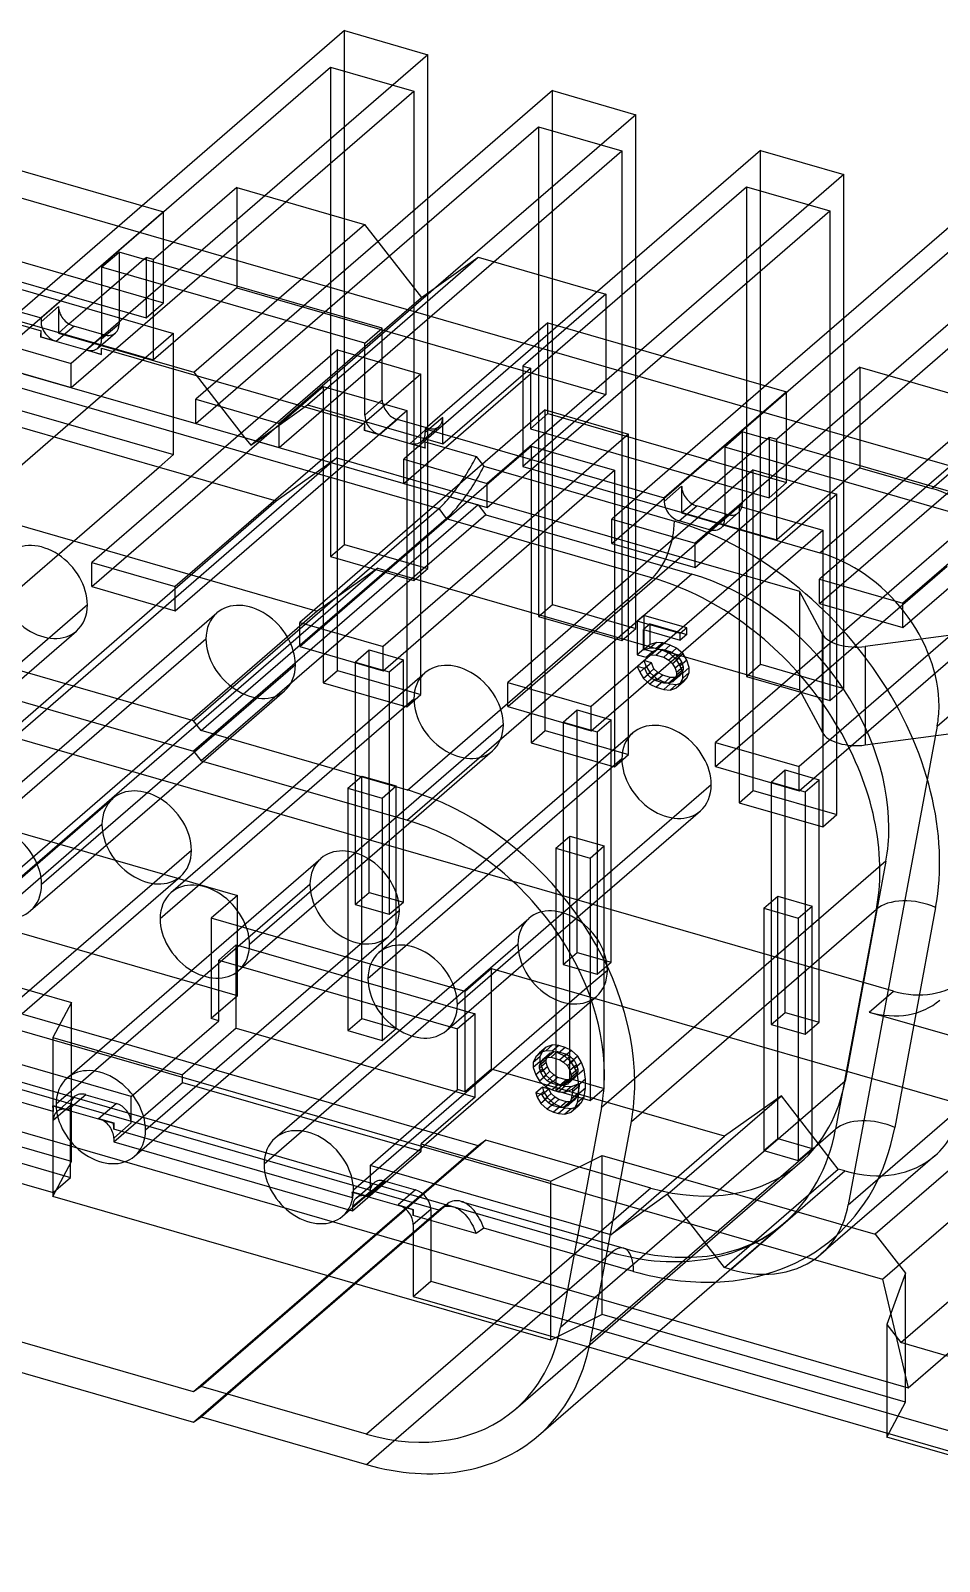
# Model space of a CAD drawing. Header units: millimetres. Extents: x -10.3 to 24, y -6.5 to 12.4.
# Drawn here: x 0.74 to 11.12, y -6.35 to 11.15 of the extents above; entities that cross this region are included whole.
import ezdxf

# ---------------------------------------------------------------- set-up
doc = ezdxf.new("R2010")
doc.units = ezdxf.units.MM
doc.layers.add('MAIN-1', color=7, linetype='Continuous')
doc.layers.add('MAIN-2', color=7, linetype='Continuous')

msp = doc.modelspace()

# ---------------------------------------------------------------- linework, layer by layer
at = {"layer": 'MAIN-1'}
for p, q in [((4.323, 11.15), (2.011, 9.148)), ((4.323, 11.15), (5.275, 10.875)), ((5.275, 10.875), (3.413, 9.263)), ((5.275, 9.232), (5.275, 10.875)), ((3.653, 9.193), (5.115, 10.459)), ((6.698, 10.464), (4.704, 8.737)), ((5.115, 10.459), (5.115, 9.093)), ((6.698, 10.464), (7.651, 10.189)), ((7.651, 10.189), (5.397, 8.238)), ((7.651, 8.546), (7.651, 10.189)), ((-0.473, 9.865), (2.255, 9.077)), ((4.163, 9.634), (4.163, 9.046)), ((6.029, 8.508), (7.491, 9.774)), ((9.074, 9.779), (7.212, 8.166)), ((7.491, 9.774), (7.491, 8.408)), ((9.074, 9.779), (10.026, 9.504)), ((10.026, 9.504), (7.714, 7.501)), ((10.026, 7.861), (10.026, 9.504)), ((3.091, 9.356), (2.141, 8.533)), ((3.091, 9.356), (4.55, 8.934)), ((2.255, 9.077), (0.855, 7.865)), ((2.255, 8.631), (2.255, 9.077)), ((3.575, 8.09), (4.55, 8.934)), ((4.55, 8.934), (5.2, 8.097)), ((6.538, 8.949), (6.538, 8.361)), ((7.954, 7.432), (9.866, 9.088)), ((11.449, 9.093), (9.137, 7.091)), ((9.866, 9.088), (9.866, 7.722)), ((2.255, 8.767), (2.372, 8.733)), ((12.402, 8.818), (10.54, 7.205)), ((-1.873, 8.653), (0.855, 7.865)), ((1.547, 8.444), (1.747, 8.618)), ((4.753, 7.75), (1.747, 8.618)), ((1.547, 8.444), (1.547, 7.622)), ((4.553, 7.577), (1.547, 8.444)), ((2.03, 8.536), (2.055, 8.558)), ((2.141, 8.533), (2.055, 8.558)), ((4.753, 7.609), (5.85, 8.559)), ((5.2, 8.097), (5.85, 8.559)), ((5.85, 8.559), (7.309, 8.138)), ((10.78, 7.136), (12.242, 8.402)), ((8.914, 8.263), (8.914, 7.155)), ((1.174, 7.796), (1.547, 8.119)), ((4.753, 7.71), (5.2, 8.097)), ((7.309, 8.138), (6.859, 7.748)), ((7.309, 8.138), (7.309, 7.618)), ((0.273, 7.886), (0.855, 7.718)), ((0.855, 7.822), (1.055, 7.995)), ((0.855, 7.865), (0.855, 7.822)), ((0.855, 7.649), (0.855, 7.718)), ((1.028, 7.599), (1.228, 7.772)), ((1.547, 7.679), (1.228, 7.772)), ((4.553, 7.577), (4.753, 7.75)), ((4.753, 6.927), (4.753, 7.75)), ((6.645, 7.81), (5.245, 6.598)), ((6.645, 7.81), (9.373, 7.022)), ((0.855, 7.649), (0.851, 7.646)), ((1.544, 7.446), (0.851, 7.646)), ((0.855, 7.649), (1.028, 7.599)), ((1.547, 7.649), (1.374, 7.499)), ((4.553, 6.754), (4.553, 7.577)), ((1.374, 7.499), (1.545, 7.449)), ((1.547, 7.518), (4.553, 6.65)), ((0.202, 7.185), (5.398, 5.685)), ((10.21, 7.301), (9.26, 6.478)), ((10.21, 7.301), (11.704, 6.869)), ((9.373, 7.022), (7.973, 5.81)), ((9.373, 6.576), (9.373, 7.022)), ((4.753, 6.927), (4.553, 6.754)), ((10.729, 6.025), (11.704, 6.869)), ((4.553, 6.581), (4.553, 6.65)), ((4.926, 6.704), (4.726, 6.531)), ((5.258, 6.608), (4.926, 6.704)), ((9.373, 6.712), (9.491, 6.678)), ((4.549, 6.578), (4.553, 6.581)), ((5.242, 6.378), (4.549, 6.578)), ((4.553, 6.581), (4.726, 6.531)), ((5.245, 6.581), (5.072, 6.431)), ((5.245, 6.598), (7.973, 5.81)), ((5.245, 6.598), (5.245, 6.554)), ((8.666, 6.389), (8.866, 6.563)), ((13.205, 5.31), (8.866, 6.563)), ((9.148, 6.481), (9.173, 6.503)), ((9.173, 6.503), (9.26, 6.478)), ((5.072, 6.431), (5.242, 6.382)), ((5.245, 6.45), (5.827, 6.282)), ((15.127, 4.524), (8.666, 6.389)), ((8.666, 6.389), (8.666, 5.567)), ((5.74, 6.121), (5.755, 6.145)), ((5.755, 6.145), (5.769, 6.169)), ((5.769, 6.169), (5.782, 6.193)), ((5.782, 6.193), (5.794, 6.216)), ((5.794, 6.216), (5.806, 6.239)), ((5.806, 6.239), (5.817, 6.261)), ((5.817, 6.261), (5.827, 6.282)), ((5.827, 6.282), (5.914, 6.171)), ((5.881, 6.105), (5.893, 6.127)), ((5.893, 6.127), (5.904, 6.149)), ((5.904, 6.149), (5.914, 6.171)), ((5.914, 6.171), (8.09, 5.542)), ((5.625, 5.946), (5.643, 5.971)), ((5.643, 5.971), (5.66, 5.996)), ((5.66, 5.996), (5.677, 6.021)), ((5.677, 6.021), (5.693, 6.046)), ((5.693, 6.046), (5.71, 6.071)), ((5.71, 6.071), (5.725, 6.096)), ((5.725, 6.096), (5.74, 6.121)), ((5.78, 5.934), (5.796, 5.959)), ((5.796, 5.959), (5.812, 5.984)), ((5.812, 5.984), (5.827, 6.009)), ((5.827, 6.009), (5.841, 6.033)), ((5.841, 6.033), (5.855, 6.058)), ((5.855, 6.058), (5.868, 6.081)), ((5.868, 6.081), (5.881, 6.105)), ((8.293, 5.741), (8.666, 6.064)), ((5.481, 5.767), (5.499, 5.787)), ((5.499, 5.787), (5.517, 5.808)), ((5.517, 5.808), (5.535, 5.829)), ((5.535, 5.829), (5.553, 5.851)), ((5.553, 5.851), (5.571, 5.874)), ((5.571, 5.874), (5.589, 5.898)), ((5.589, 5.898), (5.607, 5.922)), ((5.607, 5.922), (5.625, 5.946)), ((5.658, 5.763), (5.676, 5.786)), ((5.676, 5.786), (5.694, 5.81)), ((5.694, 5.81), (5.712, 5.835)), ((5.712, 5.835), (5.729, 5.859)), ((5.729, 5.859), (5.747, 5.884)), ((5.747, 5.884), (5.764, 5.909)), ((5.764, 5.909), (5.78, 5.934)), ((7.973, 5.767), (8.173, 5.94)), ((7.973, 5.81), (7.973, 5.767)), ((2.598, 3.26), (5.398, 5.685)), ((5.398, 5.685), (5.414, 5.699)), ((5.398, 5.685), (5.485, 5.573)), ((5.414, 5.699), (5.43, 5.714)), ((5.43, 5.714), (5.447, 5.73)), ((5.447, 5.73), (5.464, 5.748)), ((5.464, 5.748), (5.481, 5.767)), ((5.5, 5.587), (5.517, 5.602)), ((5.517, 5.602), (5.533, 5.619)), ((5.533, 5.619), (5.55, 5.637)), ((5.55, 5.637), (5.568, 5.655)), ((5.568, 5.655), (5.586, 5.675)), ((5.586, 5.675), (5.604, 5.696)), ((5.604, 5.696), (5.622, 5.718)), ((5.622, 5.718), (5.64, 5.74)), ((5.64, 5.74), (5.658, 5.763)), ((8.147, 5.544), (8.347, 5.717)), ((8.666, 5.624), (8.347, 5.717)), ((2.685, 3.148), (5.485, 5.573)), ((5.485, 5.573), (5.5, 5.587)), ((5.485, 5.573), (7.84, 4.893)), ((8.493, 5.444), (8.147, 5.544)), ((8.666, 5.594), (8.493, 5.444)), ((2.598, 3.26), (-2.598, 4.76)), ((5.04, 2.468), (7.84, 4.893)), ((-2.598, 4.413), (2.598, 2.913)), ((-0.036, 1.981), (1.43, 3.251)), ((2.685, 3.148), (2.598, 3.26)), ((5.04, 2.468), (2.685, 3.148)), ((2.608, 2.901), (0.861, 1.388)), ((2.598, 2.913), (2.685, 2.802)), ((2.685, 2.802), (5.04, 2.122)), ((0.736, 1.089), (2.707, 2.795)), ((2.339, 1.295), (3.73, 2.5)), ((3.112, 0.403), (5.082, 2.109)), ((4.917, 2.157), (3.236, 0.702)), ((2.573, 1.778), (-0.327, -0.733)), ((4.715, 0.61), (5.942, 1.673)), ((-0.452, -1.032), (2.448, 1.48)), ((4.949, 1.092), (2.049, -1.419)), ((7.599, -1.32), (10.399, 1.105)), ((10.399, 1.105), (9.932, -1.41)), ((11.075, 1.123), (10.608, -1.392)), ((6.679, 0.941), (5.612, 0.016)), ((1.924, -1.718), (4.824, 0.794)), ((5.487, -0.282), (6.763, 0.822)), ((1.152, -0.826), (2.574, 0.405)), ((7.092, 0.205), (4.425, -2.105)), ((4.3, -2.404), (7.146, 0.061)), ((1.657, -0.389), (0.652, -0.099)), ((3.527, -1.512), (4.949, -0.28)), ((6.626, -0.471), (6.551, -0.536)), ((6.623, -0.512), (6.551, -0.536)), ((6.698, -0.447), (6.623, -0.512)), ((6.695, -0.518), (6.623, -0.512)), ((6.698, -0.447), (6.626, -0.471)), ((6.77, -0.453), (6.695, -0.518)), ((6.768, -0.539), (6.695, -0.518)), ((6.77, -0.453), (6.698, -0.447)), ((6.843, -0.474), (6.768, -0.539)), ((6.843, -0.474), (6.77, -0.453)), ((6.915, -0.51), (6.84, -0.575)), ((6.915, -0.51), (6.843, -0.474)), ((6.987, -0.575), (6.915, -0.51)), ((6.508, -0.582), (6.479, -0.647)), ((6.479, -0.647), (6.479, -0.706)), ((6.551, -0.536), (6.508, -0.582)), ((6.626, -0.618), (6.551, -0.683)), ((6.551, -0.683), (6.565, -0.643)), ((6.626, -0.648), (6.551, -0.712)), ((6.551, -0.712), (6.551, -0.683)), ((6.617, -0.598), (6.565, -0.643)), ((6.565, -0.643), (6.594, -0.607)), ((6.64, -0.696), (6.565, -0.761)), ((6.594, -0.607), (6.638, -0.59)), ((6.626, -0.618), (6.636, -0.591)), ((6.626, -0.648), (6.626, -0.618)), ((6.64, -0.696), (6.626, -0.648)), ((6.638, -0.59), (6.681, -0.588)), ((6.669, -0.748), (6.64, -0.696)), ((6.681, -0.588), (6.782, -0.617)), ((6.84, -0.575), (6.768, -0.539)), ((6.782, -0.617), (6.825, -0.644)), ((6.825, -0.644), (6.869, -0.686)), ((6.912, -0.64), (6.84, -0.575)), ((6.869, -0.686), (6.897, -0.739)), ((6.987, -0.575), (6.912, -0.64)), ((6.955, -0.711), (6.912, -0.64)), ((7.03, -0.646), (6.955, -0.711)), ((7.03, -0.646), (6.987, -0.575)), ((7.059, -0.728), (7.03, -0.646)), ((4.032, -1.074), (3.008, -0.779)), ((6.479, -0.706), (6.508, -0.788)), ((6.508, -0.788), (6.551, -0.86)), ((6.565, -0.761), (6.551, -0.712)), ((6.551, -0.86), (6.623, -0.925)), ((6.594, -0.813), (6.565, -0.761)), ((6.669, -0.748), (6.594, -0.813)), ((6.638, -0.855), (6.594, -0.813)), ((6.713, -0.79), (6.638, -0.855)), ((6.681, -0.883), (6.638, -0.855)), ((6.713, -0.79), (6.669, -0.748)), ((6.756, -0.818), (6.681, -0.883)), ((6.756, -0.818), (6.713, -0.79)), ((6.857, -0.847), (6.756, -0.818)), ((6.857, -0.847), (6.782, -0.912)), ((6.9, -0.845), (6.825, -0.91)), ((6.9, -0.845), (6.857, -0.847)), ((6.897, -0.857), (6.869, -0.893)), ((6.897, -0.739), (6.912, -0.787)), ((6.912, -0.817), (6.897, -0.857)), ((6.902, -0.844), (6.9, -0.845)), ((6.912, -0.787), (6.912, -0.817)), ((6.984, -0.793), (6.955, -0.711)), ((7.059, -0.728), (6.984, -0.793)), ((6.999, -0.901), (6.984, -0.793)), ((7.074, -0.836), (6.999, -0.901)), ((7.074, -0.836), (7.059, -0.728)), ((7.074, -0.939), (7.074, -0.836)), ((6.583, -0.93), (6.508, -0.995)), ((6.508, -0.995), (6.522, -1.043)), ((6.58, -1.016), (6.508, -0.995)), ((6.522, -1.043), (6.565, -1.115)), ((6.655, -0.951), (6.58, -1.016)), ((6.609, -1.068), (6.58, -1.016)), ((6.655, -0.951), (6.583, -0.93)), ((6.684, -1.003), (6.609, -1.068)), ((6.623, -0.925), (6.695, -0.961)), ((6.727, -1.045), (6.652, -1.11)), ((6.684, -1.003), (6.655, -0.951)), ((6.782, -0.912), (6.681, -0.883)), ((6.727, -1.045), (6.684, -1.003)), ((6.695, -0.961), (6.768, -0.981)), ((6.77, -1.072), (6.727, -1.045)), ((6.768, -0.981), (6.84, -0.987)), ((6.825, -0.91), (6.782, -0.912)), ((6.869, -0.893), (6.825, -0.91)), ((6.84, -0.987), (6.926, -0.953)), ((6.926, -0.983), (6.912, -1.067)), ((6.926, -0.953), (6.926, -0.983)), ((6.984, -1.103), (6.999, -1.004)), ((7.059, -1.038), (6.984, -1.103)), ((6.999, -1.004), (6.999, -0.901)), ((7.074, -0.939), (6.999, -1.004)), ((7.03, -1.103), (7.059, -1.038)), ((7.059, -1.038), (7.074, -0.939)), ((6.565, -1.115), (6.638, -1.18)), ((6.652, -1.11), (6.609, -1.068)), ((6.638, -1.18), (6.71, -1.215)), ((6.695, -1.137), (6.652, -1.11)), ((6.77, -1.072), (6.695, -1.137)), ((6.782, -1.162), (6.695, -1.137)), ((6.71, -1.215), (6.768, -1.232)), ((6.857, -1.097), (6.77, -1.072)), ((6.857, -1.097), (6.782, -1.162)), ((6.825, -1.16), (6.782, -1.162)), ((7.258, -1.161), (6.79, -3.676)), ((6.9, -1.095), (6.825, -1.16)), ((6.869, -1.143), (6.825, -1.16)), ((6.84, -1.238), (6.912, -1.215)), ((6.9, -1.095), (6.857, -1.097)), ((6.897, -1.107), (6.869, -1.143)), ((6.912, -1.067), (6.897, -1.107)), ((6.902, -1.095), (6.9, -1.095)), ((6.987, -1.15), (6.912, -1.215)), ((6.912, -1.215), (6.955, -1.168)), ((6.955, -1.168), (6.984, -1.103)), ((7.03, -1.103), (6.955, -1.168)), ((6.987, -1.15), (7.03, -1.103)), ((6.768, -1.232), (6.84, -1.238)), ((7.132, -3.835), (7.599, -1.32)), ((5.935, -1.537), (2.685, -4.352)), ((5.848, -1.599), (5.384, -1.465)), ((5.935, -1.537), (5.848, -1.599)), ((7.124, -1.88), (5.935, -1.537)), ((7.132, -3.835), (9.932, -1.41)), ((5.848, -1.599), (2.598, -4.413)), ((6.537, -4.913), (9.337, -2.488)), ((2.598, -4.413), (-2.598, -2.913)), ((6.945, -2.842), (4.573, -4.897)), ((-2.598, -3.26), (2.598, -4.76)), ((7.557, -4.029), (15.127, -6.214)), ((2.685, -4.352), (2.598, -4.413)), ((4.573, -4.897), (2.685, -4.352)), ((2.598, -4.76), (2.685, -4.698)), ((2.685, -4.698), (4.573, -5.243)), ((10.516, -4.883), (10.516, -4.929)), ((15.44, -6.351), (10.516, -4.929))]:
    msp.add_line(p, q, dxfattribs=at)
for centre, major_axis, ratio, start_param, end_param in [((1.228, 7.945), (-0.131, 0.151), 0.75, 0.713724, 2.284521), ((0.605, 7.501), (-0.139, -0.48), 0.433013, 1.998108, 2.158799), ((1.028, 7.772), (0.131, -0.151), 0.75, -2.427868, -0.857072), ((1.374, 7.672), (0.131, -0.151), 0.75, 0.000001, 0.713724), ((1.374, 7.672), (0.131, -0.151), 0.75, -0.857072, 0.000001), ((1.297, 7.301), (0.139, 0.48), 0.433013, -1.143484, -0.982794), ((4.926, 6.877), (-0.131, 0.151), 0.75, 0.713724, 2.284521), ((4.303, 6.434), (-0.139, -0.48), 0.433013, 1.998108, 2.158799), ((4.726, 6.704), (0.131, -0.151), 0.75, -2.427868, -0.857072), ((5.072, 6.604), (0.131, -0.151), 0.75, 0.000001, 0.713724), ((5.072, 6.604), (0.131, -0.151), 0.75, -0.857072, 0.000001), ((4.995, 6.234), (0.139, 0.48), 0.433013, -1.143484, -0.982794), ((8.347, 5.89), (-0.131, 0.151), 0.75, 0.713724, 2.284521), ((8.147, 5.717), (0.131, -0.151), 0.75, -2.427868, -0.857072), ((7.84, 5.326), (-0.139, -0.48), 0.433013, 0.588003, 2.158799), ((8.09, 2.511), (2.291, -2.646), 0.75, 0.539191, 2.284521), ((8.493, 5.617), (0.131, -0.151), 0.75, -0.857072, 0.000001), ((8.493, 5.617), (0.131, -0.151), 0.75, 0.000001, 0.713724), ((7.84, 2.295), (1.964, -2.268), 0.75, 0.713724, 2.284521), ((5.04, -0.13), (-1.964, 2.268), 0.75, -2.427868, -0.857072), ((2.062, 1.926), (-0.386, 0.446), 0.75, -2.427868, -1.160472), ((0.35, 1.535), (-0.386, 0.446), 0.75, -2.427868, -0.000041), ((5.04, -0.13), (1.702, -1.965), 0.75, 0.713724, 2.284521), ((2.062, 1.926), (-0.386, 0.446), 0.75, 3.141552, 3.855317), ((0.35, 1.535), (-0.386, 0.446), 0.75, 0.713724, 3.141552), ((4.438, 1.24), (-0.386, 0.446), 0.75, -2.427868, -1.159074), ((2.726, 0.849), (-0.386, 0.446), 0.75, -2.427868, -0.000041), ((7.84, 2.295), (1.964, -2.268), 0.75, 0.539191, 0.713724), ((0.35, 1.535), (-0.386, 0.446), 0.75, 3.141552, 3.855317), ((2.726, 0.849), (-0.386, 0.446), 0.75, -0.000041, 0.713724), ((10.825, 0.907), (-0.492, 0.091), 0.567596, -1.995988, -0.425191), ((4.438, 1.24), (-0.386, 0.446), 0.75, 3.141552, 3.855317), ((2.726, 0.849), (-0.386, 0.446), 0.75, 0.713724, 3.141552), ((2.726, 0.849), (-0.386, 0.446), 0.75, 3.141552, 3.855317), ((5.101, 0.164), (-0.386, 0.446), 0.75, -2.427868, -0.000041), ((5.101, 0.164), (-0.386, 0.446), 0.75, -0.000041, 0.713724), ((5.101, 0.164), (-0.386, 0.446), 0.75, 0.713724, 3.141552), ((5.101, 0.164), (-0.386, 0.446), 0.75, 3.141552, 3.855317), ((1.538, -1.272), (-0.386, 0.446), 0.75, -0.000041, 0.713724), ((1.538, -1.272), (-0.386, 0.446), 0.75, -2.427868, -0.000041), ((5.04, -0.13), (1.702, -1.965), 0.75, 0.539191, 0.713724), ((5.04, -0.13), (-1.964, 2.268), 0.75, -2.602401, -2.427868), ((1.538, -1.272), (-0.386, 0.446), 0.75, 0.713724, 3.141552), ((3.914, -1.958), (-0.386, 0.446), 0.75, -2.427868, -0.000041), ((7.623, -0.004), (2.291, -2.646), 0.75, -0.5411, 0.539191), ((10.358, -1.608), (-0.492, 0.091), 0.567596, -1.995988, -0.425191), ((1.538, -1.272), (-0.386, 0.446), 0.75, 3.141552, 3.855317), ((3.914, -1.958), (-0.386, 0.446), 0.75, -0.000041, 0.713724), ((7.373, -0.22), (1.964, -2.268), 0.75, 0.000039, 0.539191), ((3.914, -1.958), (-0.386, 0.446), 0.75, 0.713724, 3.141552), ((3.914, -1.958), (-0.386, 0.446), 0.75, 3.141552, 3.855317), ((4.573, -2.645), (1.702, -1.965), 0.75, 0.000039, 0.539191), ((4.573, -2.645), (-1.964, 2.268), 0.75, -3.141553, -2.602401), ((4.573, -2.645), (1.702, -1.965), 0.75, -0.857072, 0.000039), ((4.573, -2.645), (-1.964, 2.268), 0.75, 2.284521, 3.141632)]:
    msp.add_ellipse(centre, major_axis=major_axis, ratio=ratio, start_param=start_param, end_param=end_param, dxfattribs=at)
at = {"layer": 'MAIN-2'}
for p, q in [((4.323, 5.276), (4.323, 11.15)), ((0.248, 7.344), (4.163, 10.734)), ((4.163, 10.734), (4.163, 9.634)), ((4.163, 10.734), (5.115, 10.459)), ((6.698, 4.59), (6.698, 10.464)), ((2.623, 6.658), (6.538, 10.049)), ((6.538, 10.049), (6.538, 8.949)), ((6.538, 10.049), (7.491, 9.774)), ((9.074, 3.905), (9.074, 9.779)), ((-0.358, 9.521), (2.255, 8.767)), ((3.091, 9.356), (3.091, 8.208)), ((4.999, 5.972), (8.914, 9.363)), ((8.914, 9.363), (8.914, 8.263)), ((8.914, 9.363), (9.866, 9.088)), ((-2.912, 9.212), (2.37, 7.687)), ((2.011, 9.148), (0.248, 7.621)), ((3.413, 9.263), (1.2, 7.346)), ((1.2, 7.069), (3.653, 9.193)), ((5.275, 5.001), (5.275, 9.232)), ((4.163, 9.046), (4.163, 5.138)), ((5.115, 9.093), (5.115, 4.863)), ((-0.473, 8.826), (2.255, 8.038)), ((-0.673, 8.653), (2.055, 7.865)), ((1.747, 8.618), (1.747, 7.795)), ((2.255, 8.038), (2.255, 8.631)), ((2.372, 8.733), (9.373, 6.712)), ((4.704, 8.737), (2.623, 6.935)), ((7.374, 5.287), (11.289, 8.677)), ((1.547, 8.119), (2.03, 8.536)), ((2.055, 8.558), (2.055, 7.865)), ((2.141, 7.385), (2.141, 8.533)), ((3.576, 6.383), (6.029, 8.508)), ((7.491, 8.408), (7.491, 4.177)), ((7.651, 4.315), (7.651, 8.546)), ((5.397, 8.238), (3.576, 6.66)), ((6.538, 8.361), (6.538, 4.452)), ((-0.76, 8.223), (2.141, 7.385)), ((3.091, 8.208), (2.141, 7.385)), ((2.6, 7.246), (3.575, 8.09)), ((3.091, 8.208), (7.309, 6.991)), ((7.212, 8.166), (4.999, 6.249)), ((1.055, 7.995), (1.055, 7.692)), ((2.055, 7.865), (2.255, 8.038)), ((9.75, 4.601), (13.665, 7.991)), ((-2.912, 7.827), (2.37, 6.302)), ((1.055, 7.692), (1.174, 7.796)), ((1.747, 7.795), (1.547, 7.622)), ((3.25, 6.409), (4.753, 7.71)), ((6.859, 7.748), (6.359, 7.315)), ((6.645, 6.771), (6.645, 7.81)), ((9.866, 7.722), (9.866, 3.491)), ((10.026, 3.63), (10.026, 7.861)), ((2.37, 7.687), (-3.38, 2.708)), ((0.248, 7.621), (1.2, 7.346)), ((1.055, 7.692), (2.6, 7.246)), ((1.505, 7.521), (1.705, 7.694)), ((1.574, 7.672), (1.547, 7.679)), ((1.574, 7.672), (1.547, 7.649)), ((2.37, 6.302), (2.37, 7.687)), ((3.9, 6.871), (4.753, 7.609)), ((7.309, 7.618), (7.309, 6.991)), ((4.24, 7.499), (1.435, 5.07)), ((1.544, 7.446), (1.547, 7.449)), ((1.545, 7.449), (1.547, 7.449)), ((1.547, 7.449), (1.547, 7.518)), ((4.24, 3.834), (4.24, 7.499)), ((4.24, 7.499), (5.193, 7.224)), ((7.714, 7.501), (5.951, 5.974)), ((5.951, 5.697), (7.954, 7.432)), ((0.248, 7.344), (1.2, 7.069)), ((0.652, 7.228), (3.181, 6.498)), ((1.2, 7.069), (1.2, 7.346)), ((5.193, 7.224), (2.388, 4.795)), ((2.6, 7.246), (3.181, 6.498)), ((5.193, 3.559), (5.193, 7.224)), ((5.445, 6.424), (6.445, 7.29)), ((6.359, 7.315), (6.359, 6.168)), ((6.359, 7.315), (6.445, 7.29)), ((6.445, 7.29), (6.445, 6.598)), ((10.54, 7.205), (8.327, 5.289)), ((10.21, 7.301), (10.21, 6.153)), ((-1.22, 7.148), (2.205, 6.159)), ((1.435, 4.793), (4.08, 7.083)), ((4.08, 7.083), (4.08, 3.695)), ((4.08, 7.083), (5.033, 6.808)), ((9.137, 7.091), (7.374, 5.564)), ((8.327, 5.012), (10.78, 7.136)), ((8.914, 7.155), (8.914, 3.766)), ((2.623, 6.658), (2.623, 6.935)), ((2.623, 6.935), (3.576, 6.66)), ((3.319, 6.458), (3.9, 6.871)), ((3.9, 6.871), (5.445, 6.424)), ((7.309, 6.991), (6.359, 6.168)), ((2.388, 4.518), (5.033, 6.808)), ((2.623, 6.658), (3.576, 6.383)), ((3.576, 6.383), (3.576, 6.66)), ((6.615, 6.813), (3.81, 4.384)), ((5.033, 6.808), (5.033, 3.42)), ((5.445, 6.727), (5.245, 6.554)), ((5.445, 6.424), (5.445, 6.727)), ((6.445, 6.598), (6.645, 6.771)), ((6.615, 3.148), (6.615, 6.813)), ((6.615, 6.813), (7.568, 6.538)), ((6.645, 6.771), (9.373, 5.983)), ((9.491, 6.678), (11.308, 6.154)), ((11.944, 6.779), (9.75, 4.878)), ((3.181, 6.498), (3.319, 6.458)), ((3.181, 6.498), (3.25, 6.409)), ((7.568, 6.538), (4.763, 4.109)), ((5.203, 6.453), (5.403, 6.626)), ((5.272, 6.604), (5.245, 6.581)), ((5.272, 6.604), (5.258, 6.608)), ((6.445, 6.598), (9.173, 5.81)), ((7.568, 2.873), (7.568, 6.538)), ((8.666, 6.064), (9.148, 6.481)), ((8.866, 6.563), (8.866, 5.74)), ((9.173, 6.503), (9.173, 5.81)), ((9.26, 5.33), (9.26, 6.478)), ((9.373, 5.983), (9.373, 6.576)), ((2.37, 6.302), (2.205, 6.159)), ((3.25, 6.409), (3.319, 6.458)), ((3.319, 6.458), (5.848, 5.728)), ((3.81, 4.107), (6.455, 6.398)), ((5.242, 6.382), (5.245, 6.381)), ((5.245, 6.381), (5.242, 6.378)), ((5.245, 6.381), (5.245, 6.45)), ((6.455, 6.398), (6.455, 3.009)), ((6.455, 6.398), (7.408, 6.123)), ((-3.38, 1.322), (2.205, 6.159)), ((4.236, 6.265), (-1.914, 0.939)), ((2.205, 6.159), (3.543, 5.773)), ((3.543, 5.773), (4.236, 6.265)), ((4.236, 6.265), (9.519, 4.74)), ((4.999, 5.972), (4.999, 6.249)), ((4.999, 6.249), (5.951, 5.974)), ((8.992, 6.127), (6.187, 3.698)), ((6.359, 6.168), (9.26, 5.33)), ((8.992, 2.462), (8.992, 6.127)), ((8.992, 6.127), (9.945, 5.852)), ((10.21, 6.153), (9.26, 5.33)), ((10.21, 6.153), (11.033, 5.916)), ((12.613, 6.258), (10.702, 4.603)), ((11.033, 5.916), (11.308, 6.154)), ((-1.22, 6.022), (4.01, 4.512)), ((4.763, 3.832), (7.408, 6.123)), ((4.999, 5.972), (5.951, 5.697)), ((5.951, 5.697), (5.951, 5.974)), ((7.408, 6.123), (7.408, 2.734)), ((9.173, 5.81), (9.373, 5.983)), ((9.754, 5.181), (10.729, 6.025)), ((10.702, 4.326), (12.74, 6.091)), ((9.945, 5.852), (7.14, 3.423)), ((8.173, 5.94), (8.173, 5.637)), ((9.945, 2.187), (9.945, 5.852)), ((-3.007, 0.1), (3.543, 5.773)), ((5.848, 5.728), (2.598, 2.913)), ((5.935, 5.616), (2.685, 2.802)), ((5.848, 5.728), (5.935, 5.616)), ((5.935, 5.616), (8.29, 4.936)), ((6.187, 3.421), (8.832, 5.712)), ((8.173, 5.637), (8.293, 5.741)), ((8.173, 5.637), (9.754, 5.181)), ((8.624, 5.466), (8.824, 5.639)), ((8.866, 5.74), (8.666, 5.567)), ((8.693, 5.617), (8.666, 5.624)), ((8.693, 5.617), (8.666, 5.594)), ((8.832, 5.712), (8.832, 2.323)), ((8.832, 5.712), (9.785, 5.437)), ((7.14, 3.146), (9.785, 5.437)), ((7.374, 5.287), (7.374, 5.564)), ((7.374, 5.564), (8.327, 5.289)), ((11.367, 5.442), (8.562, 3.012)), ((9.785, 5.437), (9.785, 2.048)), ((4.163, 5.138), (4.323, 5.276)), ((4.323, 5.276), (5.275, 5.001)), ((7.374, 5.287), (8.327, 5.012)), ((8.327, 5.012), (8.327, 5.289)), ((4.163, 5.138), (5.115, 4.863)), ((12.32, 5.167), (9.515, 2.737)), ((4.703, 5.005), (-0.897, 0.155)), ((1.435, 4.793), (1.435, 5.07)), ((1.435, 5.07), (2.388, 4.795)), ((4.703, 5.005), (4.01, 4.512)), ((4.703, 5.005), (9.519, 3.615)), ((8.29, 4.936), (5.04, 2.122)), ((5.115, 4.863), (5.275, 5.001)), ((8.562, 2.735), (11.207, 5.026)), ((1.435, 4.793), (2.388, 4.518)), ((2.388, 4.518), (2.388, 4.795)), ((9.515, 2.46), (12.16, 4.751)), ((9.519, 4.74), (9.519, 3.615)), ((9.781, 4.251), (9.519, 4.74)), ((9.75, 4.601), (9.75, 4.878)), ((9.75, 4.878), (10.702, 4.603)), ((11.093, 3.198), (13.043, 4.887)), ((1.385, 4.585), (0.241, 3.594)), ((6.538, 4.452), (6.698, 4.59)), ((6.698, 4.59), (7.651, 4.315)), ((9.75, 4.601), (10.702, 4.326)), ((10.702, 4.326), (10.702, 4.603)), ((4.01, 4.512), (-1.99, -0.684)), ((1.43, 3.251), (2.864, 4.493)), ((3.81, 4.107), (3.81, 4.384)), ((3.81, 4.384), (4.763, 4.109)), ((6.538, 4.452), (7.491, 4.177)), ((7.741, 4.463), (7.666, 4.398)), ((8.157, 4.256), (7.666, 4.398)), ((7.666, 4.398), (7.666, 4.014)), ((7.741, 4.463), (7.741, 4.079)), ((8.232, 4.321), (7.741, 4.463)), ((0.406, 3.546), (1.261, 4.286)), ((7.491, 4.177), (7.651, 4.315)), ((7.813, 4.368), (7.738, 4.303)), ((7.738, 4.067), (7.738, 4.303)), ((7.738, 4.303), (8.157, 4.182)), ((7.813, 4.368), (8.232, 4.247)), ((7.813, 4.132), (7.813, 4.368)), ((8.232, 4.321), (8.157, 4.256)), ((8.157, 4.182), (8.157, 4.256)), ((8.232, 4.247), (8.157, 4.182)), ((8.232, 4.247), (8.232, 4.321)), ((9.781, 3.125), (9.781, 4.251)), ((11.251, 4.24), (10.271, 4.109)), ((2.739, 4.194), (-0.161, 1.683)), ((3.81, 4.107), (4.763, 3.832)), ((4.444, 3.931), (4.604, 4.069)), ((4.604, 4.069), (4.994, 3.957)), ((4.604, 1.298), (4.604, 4.069)), ((4.763, 3.832), (4.763, 4.109)), ((7.741, 4.079), (7.666, 4.014)), ((7.813, 4.132), (7.738, 4.067)), ((7.811, 4.091), (7.738, 4.067)), ((7.741, 4.079), (7.842, 4.05)), ((7.842, 4.05), (7.767, 3.985)), ((7.886, 4.156), (7.811, 4.091)), ((7.883, 4.085), (7.811, 4.091)), ((7.886, 4.156), (7.813, 4.132)), ((7.9, 4.078), (7.825, 4.013)), ((7.842, 4.05), (7.9, 4.078)), ((7.958, 4.149), (7.883, 4.085)), ((7.969, 4.06), (7.883, 4.085)), ((7.958, 4.076), (7.883, 4.011)), ((7.958, 4.149), (7.886, 4.156)), ((7.9, 4.078), (7.958, 4.076)), ((8.044, 4.124), (7.958, 4.149)), ((7.958, 4.076), (8.044, 4.051)), ((8.044, 4.124), (7.969, 4.06)), ((8.041, 4.024), (7.969, 4.06)), ((8.044, 4.051), (7.969, 3.986)), ((8.116, 4.089), (8.041, 4.024)), ((8.116, 4.089), (8.044, 4.124)), ((8.044, 4.051), (8.102, 4.019)), ((8.189, 4.024), (8.116, 4.089)), ((10.271, 4.109), (10.271, 2.983)), ((3.761, 3.899), (2.608, 2.901)), ((4.444, 3.931), (4.834, 3.818)), ((4.444, 3.931), (4.444, 1.159)), ((4.834, 3.818), (4.994, 3.957)), ((4.994, 1.185), (4.994, 3.957)), ((7.666, 4.014), (7.767, 3.985)), ((7.741, 3.947), (7.666, 3.882)), ((7.753, 3.857), (7.666, 3.882)), ((7.666, 3.882), (7.695, 3.814)), ((7.77, 3.879), (7.695, 3.814)), ((7.741, 3.947), (7.77, 3.879)), ((7.828, 3.922), (7.741, 3.947)), ((7.828, 3.922), (7.753, 3.857)), ((7.782, 3.789), (7.753, 3.857)), ((7.767, 3.985), (7.825, 4.013)), ((7.77, 3.879), (7.813, 3.808)), ((7.857, 3.854), (7.782, 3.789)), ((7.825, 4.013), (7.883, 4.011)), ((7.857, 3.854), (7.828, 3.922)), ((7.9, 3.812), (7.857, 3.854)), ((7.883, 4.011), (7.969, 3.986)), ((7.969, 3.986), (8.027, 3.954)), ((8.102, 4.019), (8.027, 3.954)), ((8.027, 3.954), (8.07, 3.912)), ((8.114, 3.959), (8.041, 4.024)), ((8.145, 3.977), (8.07, 3.912)), ((8.07, 3.912), (8.099, 3.86)), ((8.174, 3.925), (8.099, 3.86)), ((8.099, 3.86), (8.114, 3.811)), ((8.102, 4.019), (8.145, 3.977)), ((8.189, 4.024), (8.114, 3.959)), ((8.157, 3.887), (8.114, 3.959)), ((8.189, 3.876), (8.114, 3.811)), ((8.145, 3.977), (8.174, 3.925)), ((8.232, 3.952), (8.157, 3.887)), ((8.186, 3.805), (8.157, 3.887)), ((8.174, 3.925), (8.189, 3.876)), ((8.261, 3.87), (8.186, 3.805)), ((8.232, 3.952), (8.189, 4.024)), ((8.189, 3.876), (8.189, 3.847)), ((8.261, 3.87), (8.232, 3.952)), ((8.261, 3.811), (8.261, 3.87)), ((8.914, 3.766), (9.074, 3.905)), ((9.074, 3.905), (10.026, 3.63)), ((3.73, 2.5), (5.239, 3.807)), ((4.08, 3.695), (4.24, 3.834)), ((4.08, 3.695), (5.033, 3.42)), ((4.24, 3.834), (5.193, 3.559)), ((4.834, 3.818), (4.834, 1.047)), ((6.187, 3.421), (6.187, 3.698)), ((6.187, 3.698), (7.14, 3.423)), ((7.695, 3.814), (7.738, 3.743)), ((7.813, 3.808), (7.738, 3.743)), ((7.738, 3.743), (7.811, 3.678)), ((7.825, 3.747), (7.782, 3.789)), ((7.886, 3.743), (7.811, 3.678)), ((7.811, 3.678), (7.883, 3.642)), ((7.813, 3.808), (7.886, 3.743)), ((7.9, 3.812), (7.825, 3.747)), ((7.883, 3.716), (7.825, 3.747)), ((7.958, 3.781), (7.883, 3.716)), ((7.969, 3.691), (7.883, 3.716)), ((7.958, 3.707), (7.883, 3.642)), ((7.886, 3.743), (7.958, 3.707)), ((7.958, 3.781), (7.9, 3.812)), ((8.044, 3.756), (7.958, 3.781)), ((7.958, 3.707), (8.044, 3.682)), ((8.044, 3.756), (7.969, 3.691)), ((8.027, 3.689), (7.969, 3.691)), ((8.044, 3.682), (7.969, 3.617)), ((8.102, 3.754), (8.027, 3.689)), ((8.07, 3.706), (8.027, 3.689)), ((8.116, 3.676), (8.041, 3.611)), ((8.102, 3.754), (8.044, 3.756)), ((8.044, 3.682), (8.116, 3.676)), ((8.145, 3.771), (8.07, 3.706)), ((8.099, 3.742), (8.07, 3.706)), ((8.174, 3.807), (8.099, 3.742)), ((8.114, 3.782), (8.099, 3.742)), ((8.145, 3.771), (8.102, 3.754)), ((8.189, 3.847), (8.114, 3.782)), ((8.114, 3.811), (8.114, 3.782)), ((8.189, 3.7), (8.114, 3.635)), ((8.114, 3.635), (8.157, 3.681)), ((8.116, 3.676), (8.189, 3.7)), ((8.174, 3.807), (8.145, 3.771)), ((8.157, 3.681), (8.186, 3.746)), ((8.232, 3.746), (8.157, 3.681)), ((8.189, 3.847), (8.174, 3.807)), ((8.261, 3.811), (8.186, 3.746)), ((8.186, 3.746), (8.186, 3.805)), ((8.189, 3.7), (8.232, 3.746)), ((8.232, 3.746), (8.261, 3.811)), ((8.914, 3.766), (9.866, 3.491)), ((5.115, 3.508), (2.215, 0.997)), ((2.707, 2.795), (3.636, 3.601)), ((5.033, 3.42), (5.193, 3.559)), ((7.883, 3.642), (7.969, 3.617)), ((7.969, 3.617), (8.041, 3.611)), ((8.041, 3.611), (8.114, 3.635)), ((9.519, 3.615), (9.781, 3.125)), ((9.866, 3.491), (10.026, 3.63)), ((6.187, 3.421), (7.14, 3.146)), ((6.82, 3.245), (6.98, 3.383)), ((6.98, 3.383), (7.369, 3.271)), ((6.98, 0.612), (6.98, 3.383)), ((7.14, 3.146), (7.14, 3.423)), ((6.136, 3.213), (4.917, 2.157)), ((6.82, 3.245), (7.209, 3.132)), ((6.82, 3.245), (6.82, 0.474)), ((7.209, 3.132), (7.369, 3.271)), ((7.369, 0.5), (7.369, 3.271)), ((11.093, 3.198), (10.076, -2.276)), ((10.592, 0.168), (0.358, 3.122)), ((5.942, 1.673), (7.615, 3.121)), ((6.455, 3.009), (6.615, 3.148)), ((6.455, 3.009), (7.408, 2.734)), ((6.615, 3.148), (7.568, 2.873)), ((7.209, 3.132), (7.209, 0.361)), ((8.562, 2.735), (8.562, 3.012)), ((8.562, 3.012), (9.515, 2.737)), ((10.271, 2.983), (11.251, 3.115)), ((-2.28, 2.816), (3.099, 1.263)), ((7.49, 2.823), (4.59, 0.311)), ((5.082, 2.109), (6.012, 2.915)), ((7.408, 2.734), (7.568, 2.873)), ((4.361, 2.488), (4.521, 2.627)), ((4.521, 2.627), (4.911, 2.514)), ((4.521, -0.145), (4.521, 2.627)), ((8.562, 2.735), (9.515, 2.46)), ((9.195, 2.559), (9.355, 2.698)), ((9.355, 2.698), (9.745, 2.585)), ((9.355, -0.074), (9.355, 2.698)), ((9.515, 2.46), (9.515, 2.737)), ((4.361, 2.488), (4.751, 2.375)), ((4.361, 2.488), (4.361, -0.283)), ((4.751, 2.375), (4.911, 2.514)), ((4.911, -0.257), (4.911, 2.514)), ((8.512, 2.528), (6.679, 0.941)), ((8.832, 2.323), (8.992, 2.462)), ((8.992, 2.462), (9.945, 2.187)), ((9.195, 2.559), (9.585, 2.447)), ((9.195, 2.559), (9.195, -0.212)), ((9.585, 2.447), (9.745, 2.585)), ((9.745, -0.186), (9.745, 2.585)), ((0.197, 1.091), (1.676, 2.372)), ((4.751, 2.375), (4.751, -0.396)), ((8.832, 2.323), (9.785, 2.048)), ((9.585, 2.447), (9.585, -0.325)), ((6.763, 0.822), (8.387, 2.229)), ((9.785, 2.048), (9.945, 2.187)), ((1.551, 2.073), (-1.349, -0.438)), ((6.737, 1.802), (6.897, 1.941)), ((6.897, 1.941), (7.287, 1.828)), ((6.897, -0.831), (6.897, 1.941)), ((6.737, 1.802), (7.127, 1.69)), ((6.737, 1.802), (6.737, -0.969)), ((7.127, 1.69), (7.287, 1.828)), ((7.287, -0.943), (7.287, 1.828)), ((2.574, 0.405), (4.052, 1.686)), ((7.127, 1.69), (7.127, -1.082)), ((10.508, 1.653), (7.258, -1.161)), ((10.508, 1.653), (10.04, -0.862)), ((10.467, -3.126), (16.067, 1.724)), ((3.927, 1.387), (1.027, -1.124)), ((3.099, 1.263), (2.799, 1.003)), ((3.099, 0.116), (3.099, 1.263)), ((4.444, 1.159), (4.604, 1.298)), ((4.604, 1.298), (4.994, 1.185)), ((9.113, 1.116), (9.273, 1.255)), ((9.273, 1.255), (9.663, 1.142)), ((9.273, -1.517), (9.273, 1.255)), ((4.444, 1.159), (4.834, 1.047)), ((4.834, 1.047), (4.994, 1.185)), ((9.113, 1.116), (9.503, 1.004)), ((9.113, 1.116), (9.113, -1.655)), ((9.503, 1.004), (9.663, 1.142)), ((9.663, -1.629), (9.663, 1.142)), ((-8.827, 0.931), (1.193, -1.961)), ((-1.914, 0.939), (1.204, 0.039)), ((3.099, 0.116), (0.436, 0.884)), ((2.799, 1.003), (2.799, -0.144)), ((5.701, 0.166), (2.799, 1.003)), ((4.949, -0.28), (6.427, 1)), ((9.503, 1.004), (9.503, -1.768)), ((6.303, 0.701), (3.403, -1.81)), ((10.76, -4.365), (16.76, 0.831)), ((3.086, 0.697), (2.886, 0.524)), ((3.086, -0.256), (3.086, 0.697)), ((3.086, 0.697), (5.814, -0.091)), ((6.82, 0.474), (6.98, 0.612)), ((6.98, 0.612), (7.369, 0.5)), ((2.886, -0.169), (2.886, 0.524)), ((2.886, 0.524), (5.614, -0.264)), ((6.001, 0.426), (5.701, 0.166)), ((6.001, -0.722), (6.001, 0.426)), ((6.001, 0.426), (11.38, -1.127)), ((6.82, 0.474), (7.209, 0.361)), ((7.325, 0.406), (7.092, 0.205)), ((7.209, 0.361), (7.369, 0.5)), ((-7.118, 0.207), (0.993, -2.134)), ((13.662, 0.228), (10.384, -2.611)), ((-0.897, 0.155), (10.467, -3.126)), ((1.204, 0.039), (0.99, -0.361)), ((1.204, -1.779), (1.204, 0.039)), ((3.099, 0.116), (2.799, -0.144)), ((5.701, -0.982), (5.701, 0.166)), ((7.146, 0.061), (7.2, 0.108)), ((10.317, -0.07), (10.592, 0.168)), ((1.886, -1.035), (2.886, -0.169)), ((2.886, -0.169), (2.799, -0.144)), ((4.361, -0.283), (4.521, -0.145)), ((4.521, -0.145), (4.911, -0.257)), ((5.814, -0.091), (5.614, -0.264)), ((5.814, -1.043), (5.814, -0.091)), ((9.195, -0.212), (9.355, -0.074)), ((9.355, -0.074), (9.745, -0.186)), ((10.317, -0.07), (12.03, -0.564)), ((1.886, -1.035), (-0.864, -0.241)), ((3.086, -0.256), (2.471, -0.788)), ((3.086, -0.256), (5.814, -1.043)), ((4.361, -0.283), (4.751, -0.396)), ((4.751, -0.396), (4.911, -0.257)), ((5.614, -0.957), (5.614, -0.264)), ((9.195, -0.212), (9.585, -0.325)), ((9.585, -0.325), (9.745, -0.186)), ((0.99, -0.361), (2.471, -0.788)), ((0.99, -0.361), (0.99, -2.179)), ((3.008, -0.779), (1.657, -0.389)), ((6.583, -0.517), (6.508, -0.582)), ((6.583, -0.517), (6.554, -0.582)), ((6.626, -0.471), (6.583, -0.517)), ((6.756, -0.523), (6.681, -0.588)), ((6.713, -0.525), (6.756, -0.523)), ((6.756, -0.523), (6.857, -0.552)), ((-1.99, -0.684), (10.76, -4.365)), ((6.554, -0.582), (6.479, -0.647)), ((6.554, -0.641), (6.479, -0.706)), ((6.554, -0.582), (6.554, -0.641)), ((6.554, -0.641), (6.583, -0.723)), ((6.669, -0.542), (6.594, -0.607)), ((6.64, -0.578), (6.617, -0.598)), ((6.636, -0.591), (6.64, -0.578)), ((6.713, -0.525), (6.638, -0.59)), ((6.64, -0.578), (6.669, -0.542)), ((6.669, -0.542), (6.713, -0.525)), ((6.857, -0.552), (6.782, -0.617)), ((6.9, -0.579), (6.825, -0.644)), ((6.857, -0.552), (6.9, -0.579)), ((6.944, -0.621), (6.869, -0.686)), ((6.972, -0.674), (6.897, -0.739)), ((6.9, -0.579), (6.944, -0.621)), ((6.944, -0.621), (6.972, -0.674)), ((6.972, -0.674), (6.987, -0.722)), ((10.677, -3.85), (14.329, -0.687)), ((1.204, -1.779), (-2.26, -0.779)), ((5.398, -2.335), (0.202, -0.835)), ((0.31, -0.779), (5.567, -2.296)), ((1.686, -1.555), (2.471, -0.875)), ((2.471, -0.875), (2.471, -0.788)), ((2.471, -0.875), (5.199, -1.662)), ((6.001, -0.722), (5.701, -0.982)), ((8.664, -1.491), (6.001, -0.722)), ((6.583, -0.723), (6.508, -0.788)), ((6.626, -0.795), (6.551, -0.86)), ((6.583, -0.723), (6.626, -0.795)), ((6.698, -0.86), (6.623, -0.925)), ((6.626, -0.795), (6.698, -0.86)), ((6.698, -0.86), (6.77, -0.896)), ((6.737, -0.969), (6.897, -0.831)), ((10.04, -0.862), (6.79, -3.676)), ((6.944, -0.828), (6.869, -0.893)), ((6.972, -0.792), (6.897, -0.857)), ((6.897, -0.831), (7.287, -0.943)), ((6.944, -0.828), (6.902, -0.844)), ((6.987, -0.722), (6.912, -0.787)), ((6.987, -0.752), (6.912, -0.817)), ((6.972, -0.792), (6.944, -0.828)), ((6.987, -0.752), (6.972, -0.792)), ((6.987, -0.722), (6.987, -0.752)), ((0.993, -1.208), (0.273, -1)), ((1.035, -1.21), (1.235, -1.037)), ((1.366, -1.015), (1.166, -1.188)), ((1.366, -1.015), (1.713, -1.115)), ((1.886, -1.338), (1.886, -1.035)), ((4.614, -1.823), (5.614, -0.957)), ((5.814, -1.043), (5.199, -1.576)), ((5.701, -0.982), (5.614, -0.957)), ((6.597, -0.978), (6.522, -1.043)), ((6.64, -1.05), (6.565, -1.115)), ((6.583, -0.93), (6.597, -0.978)), ((6.597, -0.978), (6.64, -1.05)), ((6.64, -1.05), (6.713, -1.115)), ((6.77, -0.896), (6.695, -0.961)), ((6.737, -0.969), (7.127, -1.082)), ((6.843, -0.916), (6.768, -0.981)), ((6.77, -0.896), (6.843, -0.916)), ((6.915, -0.922), (6.84, -0.987)), ((6.843, -0.916), (6.915, -0.922)), ((6.972, -1.042), (6.897, -1.107)), ((6.987, -1.002), (6.912, -1.067)), ((6.915, -0.922), (7.001, -0.889)), ((7.001, -0.889), (6.926, -0.953)), ((7.001, -0.918), (6.926, -0.983)), ((6.972, -1.042), (6.944, -1.078)), ((6.987, -1.002), (6.972, -1.042)), ((7.001, -0.918), (6.987, -1.002)), ((7.001, -0.889), (7.001, -0.918)), ((7.127, -1.082), (7.287, -0.943)), ((8.013, -2.154), (9.313, -1.029)), ((9.313, -1.029), (8.664, -1.491)), ((9.963, -1.866), (9.313, -1.029)), ((0.99, -1.141), (0.993, -1.138)), ((0.99, -1.141), (1.683, -1.341)), ((0.993, -1.138), (1.166, -1.188)), ((0.993, -1.138), (0.993, -1.208)), ((1.193, -1.138), (0.993, -1.312)), ((1.193, -1.961), (1.193, -1.138)), ((1.513, -1.288), (1.713, -1.115)), ((5.384, -1.465), (4.032, -1.074)), ((6.713, -1.115), (6.638, -1.18)), ((6.785, -1.15), (6.71, -1.215)), ((6.713, -1.115), (6.785, -1.15)), ((6.843, -1.167), (6.768, -1.232)), ((6.785, -1.15), (6.843, -1.167)), ((6.915, -1.173), (6.84, -1.238)), ((6.843, -1.167), (6.915, -1.173)), ((6.944, -1.078), (6.869, -1.143)), ((6.944, -1.078), (6.902, -1.095)), ((6.915, -1.173), (6.987, -1.15)), ((10.076, -2.276), (11.376, -1.15)), ((0.993, -2.134), (0.993, -1.312)), ((1.513, -1.288), (1.686, -1.338)), ((1.686, -1.338), (1.683, -1.341)), ((1.686, -1.338), (1.686, -1.408)), ((1.686, -1.512), (1.886, -1.338)), ((4.414, -2.195), (1.686, -1.408)), ((1.686, -1.512), (1.686, -1.555)), ((1.686, -1.555), (4.414, -2.342)), ((7.364, -2.616), (8.664, -1.491)), ((9.113, -1.655), (9.273, -1.517)), ((9.273, -1.517), (9.663, -1.629)), ((4.414, -2.342), (5.199, -1.662)), ((5.199, -1.576), (6.68, -2.004)), ((5.199, -1.662), (5.199, -1.576)), ((6.68, -2.004), (7.266, -1.711)), ((7.266, -1.711), (10.384, -2.611)), ((7.266, -3.529), (7.266, -1.711)), ((9.113, -1.655), (9.503, -1.768)), ((9.503, -1.768), (9.663, -1.629)), ((11.065, -1.714), (9.765, -2.84)), ((0.99, -2.179), (1.204, -1.779)), ((4.614, -1.823), (4.614, -2.126)), ((7.364, -2.616), (4.614, -1.823)), ((6.275, -4.611), (9.525, -1.796)), ((7.823, -2.082), (7.124, -1.88)), ((8.663, -2.991), (9.963, -1.866)), ((8.737, -3.013), (10.037, -1.887)), ((10.037, -1.887), (9.963, -1.866)), ((0.993, -2.134), (1.193, -1.961)), ((4.456, -2.198), (4.656, -2.025)), ((4.787, -2.003), (4.587, -2.176)), ((4.787, -2.003), (5.134, -2.103)), ((6.68, -3.822), (6.68, -2.004)), ((7.823, -2.082), (6.945, -2.842)), ((6.68, -3.822), (0.99, -2.179)), ((2.685, -4.698), (5.485, -2.273)), ((4.414, -2.126), (4.411, -2.129)), ((4.411, -2.129), (5.104, -2.329)), ((4.414, -2.126), (4.587, -2.176)), ((4.414, -2.126), (4.414, -2.195)), ((4.614, -2.126), (4.414, -2.299)), ((5.134, -2.103), (4.934, -2.276)), ((5.485, -2.273), (5.398, -2.335)), ((5.414, -2.322), (5.501, -2.261)), ((5.487, -2.271), (5.485, -2.273)), ((7.373, -2.818), (5.485, -2.273)), ((5.49, -2.269), (5.487, -2.271)), ((5.493, -2.267), (5.49, -2.269)), ((5.495, -2.264), (5.493, -2.267)), ((5.498, -2.262), (5.495, -2.264)), ((5.501, -2.26), (5.498, -2.262)), ((5.519, -2.249), (5.501, -2.26)), ((5.537, -2.24), (5.519, -2.249)), ((5.556, -2.234), (5.537, -2.24)), ((5.575, -2.229), (5.556, -2.234)), ((5.595, -2.227), (5.575, -2.229)), ((5.614, -2.228), (5.595, -2.227)), ((5.634, -2.23), (5.614, -2.228)), ((5.654, -2.235), (5.634, -2.23)), ((5.653, -2.235), (7.512, -2.771)), ((5.673, -2.241), (5.654, -2.235)), ((5.693, -2.25), (5.673, -2.241)), ((5.712, -2.261), (5.693, -2.25)), ((5.731, -2.273), (5.712, -2.261)), ((5.749, -2.288), (5.731, -2.273)), ((8.013, -2.154), (7.364, -2.616)), ((8.663, -2.991), (8.013, -2.154)), ((2.598, -4.76), (5.398, -2.335)), ((4.414, -2.299), (4.414, -2.342)), ((4.934, -2.276), (5.107, -2.326)), ((5.104, -2.329), (5.107, -2.326)), ((5.107, -2.326), (5.107, -2.395)), ((5.307, -2.326), (5.107, -2.499)), ((5.827, -2.603), (5.107, -2.395)), ((5.307, -2.326), (5.307, -3.149)), ((5.398, -2.335), (5.401, -2.333)), ((5.401, -2.333), (5.403, -2.33)), ((5.403, -2.33), (5.406, -2.328)), ((5.406, -2.328), (5.409, -2.326)), ((5.409, -2.326), (5.412, -2.324)), ((5.412, -2.324), (5.414, -2.322)), ((5.414, -2.322), (5.432, -2.311)), ((5.432, -2.311), (5.451, -2.302)), ((5.451, -2.302), (5.469, -2.295)), ((5.469, -2.295), (5.489, -2.291)), ((5.489, -2.291), (5.508, -2.289)), ((5.508, -2.289), (5.528, -2.289)), ((5.528, -2.289), (5.548, -2.292)), ((5.548, -2.292), (5.567, -2.296)), ((5.567, -2.296), (5.587, -2.303)), ((5.587, -2.303), (5.606, -2.312)), ((5.606, -2.312), (5.625, -2.322)), ((5.625, -2.322), (5.644, -2.335)), ((5.644, -2.335), (5.663, -2.35)), ((5.663, -2.35), (5.681, -2.366)), ((5.681, -2.366), (5.699, -2.384)), ((5.699, -2.384), (5.716, -2.403)), ((5.716, -2.403), (5.732, -2.424)), ((5.732, -2.424), (5.748, -2.446)), ((5.748, -2.446), (5.763, -2.47)), ((5.768, -2.304), (5.749, -2.288)), ((5.785, -2.322), (5.768, -2.304)), ((5.802, -2.341), (5.785, -2.322)), ((5.819, -2.362), (5.802, -2.341)), ((5.835, -2.384), (5.819, -2.362)), ((5.85, -2.408), (5.835, -2.384)), ((5.864, -2.433), (5.85, -2.408)), ((5.878, -2.459), (5.864, -2.433)), ((5.107, -2.499), (5.107, -3.322)), ((5.763, -2.47), (5.778, -2.494)), ((5.778, -2.494), (5.791, -2.52)), ((5.791, -2.52), (5.804, -2.547)), ((5.804, -2.547), (5.816, -2.575)), ((5.816, -2.575), (5.827, -2.603)), ((5.914, -2.542), (5.827, -2.603)), ((5.891, -2.485), (5.878, -2.459)), ((5.903, -2.513), (5.891, -2.485)), ((5.914, -2.542), (5.903, -2.513)), ((7.623, -3.035), (5.914, -2.542)), ((9.149, -2.626), (9.214, -2.583)), ((9.214, -2.583), (9.277, -2.537)), ((9.277, -2.537), (9.337, -2.488)), ((10.384, -2.611), (10.73, -3.057)), ((7.512, -2.771), (7.616, -2.799)), ((7.616, -2.799), (7.742, -2.827)), ((8.738, -2.806), (8.83, -2.777)), ((8.83, -2.777), (8.917, -2.744)), ((8.917, -2.744), (9.001, -2.707)), ((9.001, -2.707), (9.08, -2.667)), ((9.08, -2.667), (9.149, -2.626)), ((4.573, -5.243), (7.373, -2.818)), ((7.742, -2.827), (7.864, -2.848)), ((7.864, -2.848), (7.983, -2.863)), ((7.983, -2.863), (8.098, -2.872)), ((8.098, -2.872), (8.288, -2.874)), ((8.288, -2.874), (8.465, -2.86)), ((8.465, -2.86), (8.629, -2.833)), ((8.629, -2.833), (8.738, -2.806)), ((5.107, -3.322), (5.307, -3.149)), ((5.307, -3.149), (15.327, -6.041)), ((8.737, -3.013), (8.663, -2.991)), ((10.467, -3.126), (10.76, -4.365)), ((10.73, -3.057), (10.516, -3.643)), ((10.73, -4.529), (10.73, -3.057)), ((5.107, -3.322), (7.557, -4.029)), ((7.266, -3.529), (6.68, -3.822)), ((10.73, -4.529), (7.266, -3.529)), ((10.516, -3.643), (10.677, -3.85)), ((10.516, -3.643), (10.516, -4.883)), ((15.44, -5.225), (10.677, -3.85)), ((10.516, -4.929), (10.73, -4.529))]:
    msp.add_line(p, q, dxfattribs=at)
for centre, major_axis, ratio, start_param, end_param in [((1.574, 7.845), (-0.131, 0.151), 0.75, -3.141592, -2.427868), ((1.574, 7.845), (-0.131, 0.151), 0.75, 2.284521, 3.141594), ((5.272, 6.777), (-0.131, 0.151), 0.75, -3.141592, -2.427868), ((5.272, 6.777), (-0.131, 0.151), 0.75, 2.284521, 3.141594), ((11.033, 4.85), (0.805, -0.93), 0.75, 0.713724, 2.284521), ((8.693, 5.79), (-0.131, 0.151), 0.75, 2.284521, 3.141594), ((8.693, 5.79), (-0.131, 0.151), 0.75, -3.141592, -2.427868), ((0.874, 4.732), (-0.386, 0.446), 0.75, -2.427868, -0.000041), ((9.754, 3.821), (1.028, -1.187), 0.75, 0.713724, 2.284521), ((8.29, 2.685), (-1.702, 1.965), 0.75, -2.427868, -0.857072), ((0.874, 4.732), (-0.386, 0.446), 0.75, 0.713724, 3.141552), ((0.874, 4.732), (-0.386, 0.446), 0.75, 3.141552, 3.855317), ((3.25, 4.047), (-0.386, 0.446), 0.75, -2.427868, -0.000041), ((3.25, 4.047), (-0.386, 0.446), 0.75, -0.000041, 0.713724), ((10.168, 4.302), (-0.4, 0), 0.5, 0.261799, 1.832596), ((3.25, 4.047), (-0.386, 0.446), 0.75, 0.713724, 3.141552), ((3.25, 4.047), (-0.386, 0.446), 0.75, 3.141552, 3.855317), ((5.626, 3.361), (-0.386, 0.446), 0.75, -2.427868, -0.000041), ((5.626, 3.361), (-0.386, 0.446), 0.75, -0.000041, 0.713724), ((5.626, 3.361), (-0.386, 0.446), 0.75, 0.713724, 3.141552), ((9.754, 3.821), (1.028, -1.187), 0.75, 0.539191, 0.713724), ((5.626, 3.361), (-0.386, 0.446), 0.75, 3.141552, 3.855317), ((8.001, 2.675), (-0.386, 0.446), 0.75, -2.427868, -0.000041), ((8.001, 2.675), (-0.386, 0.446), 0.75, -0.000041, 0.713724), ((10.168, 3.176), (-0.4, 0), 0.5, 0.261799, 1.832596), ((8.001, 2.675), (-0.386, 0.446), 0.75, 0.713724, 3.141552), ((2.062, 1.926), (-0.386, 0.446), 0.75, -1.160472, -0.000041), ((8.001, 2.675), (-0.386, 0.446), 0.75, 3.141552, 3.855317), ((2.062, 1.926), (-0.386, 0.446), 0.75, -0.000041, 0.713724), ((2.062, 1.926), (-0.386, 0.446), 0.75, 0.713724, 3.141552), ((8.29, 2.685), (-1.702, 1.965), 0.75, -2.602401, -2.427868), ((4.438, 1.24), (-0.386, 0.446), 0.75, -1.159074, -0.000041), ((4.438, 1.24), (-0.386, 0.446), 0.75, -0.000041, 0.713724), ((4.438, 1.24), (-0.386, 0.446), 0.75, 0.713724, 3.141552), ((6.814, 0.554), (-0.386, 0.446), 0.75, -2.427868, -0.000041), ((6.814, 0.554), (-0.386, 0.446), 0.75, -0.000041, 0.713724), ((6.814, 0.554), (-0.386, 0.446), 0.75, 0.713724, 3.141552), ((6.814, 0.554), (-0.386, 0.446), 0.75, 3.141552, 3.855317), ((10.592, 1.234), (0.805, -0.93), 0.75, -0.857072, 0.000039), ((10.317, 0.995), (0.805, -0.93), 0.75, -0.857072, 0.000039), ((7.823, 0.169), (-1.702, 1.965), 0.75, -3.141553, -2.602401), ((1.366, -1.188), (-0.131, 0.151), 0.75, 0.000001, 0.713724), ((1.366, -1.188), (-0.131, 0.151), 0.75, -0.857072, 0.000001), ((0.743, -1.424), (-0.139, -0.48), 0.433013, 2.158799, 2.31949), ((1.166, -1.362), (0.131, -0.151), 0.75, -3.141592, -2.427868), ((1.166, -1.362), (0.131, -0.151), 0.75, 2.284521, 3.141594), ((1.713, -1.288), (-0.131, 0.151), 0.75, -2.427868, -0.857072), ((10.037, -0.527), (1.028, -1.187), 0.75, 0.000039, 0.539191), ((1.513, -1.462), (0.131, -0.151), 0.75, 0.713724, 2.284521), ((1.436, -1.624), (0.139, 0.48), 0.433013, -0.982794, -0.822103), ((10.037, -0.527), (1.028, -1.187), 0.75, -0.857072, 0.000039), ((7.823, 0.169), (-1.702, 1.965), 0.75, 2.284521, 3.141632), ((4.787, -2.176), (-0.131, 0.151), 0.75, 0.000001, 0.713724), ((4.787, -2.176), (-0.131, 0.151), 0.75, -0.857072, 0.000001), ((4.164, -2.412), (0.139, 0.48), 0.433013, -0.982794, -0.822103), ((4.587, -2.349), (0.131, -0.151), 0.75, -3.141592, -2.427868), ((4.587, -2.349), (0.131, -0.151), 0.75, 2.284521, 3.141594), ((5.134, -2.276), (-0.131, 0.151), 0.75, -2.427868, -0.857072), ((4.934, -2.449), (0.131, -0.151), 0.75, 0.713724, 2.284521), ((4.857, -2.612), (0.139, 0.48), 0.433013, -0.982794, -0.822103), ((8.737, -1.653), (1.028, -1.187), 0.75, 0.000039, 0.539191), ((7.373, -0.22), (1.964, -2.268), 0.75, -0.857072, -0.000001), ((7.373, -0.22), (1.964, -2.268), 0.75, -0.000001, 0.000039), ((7.373, -3.251), (0.139, 0.48), 0.433013, -0.982794, 0.588003), ((8.737, -1.653), (1.028, -1.187), 0.75, -0.857072, 0.000039), ((7.623, -0.004), (2.291, -2.646), 0.75, -0.857072, -0.5411)]:
    msp.add_ellipse(centre, major_axis=major_axis, ratio=ratio, start_param=start_param, end_param=end_param, dxfattribs=at)

doc.saveas('drawing.dxf')
